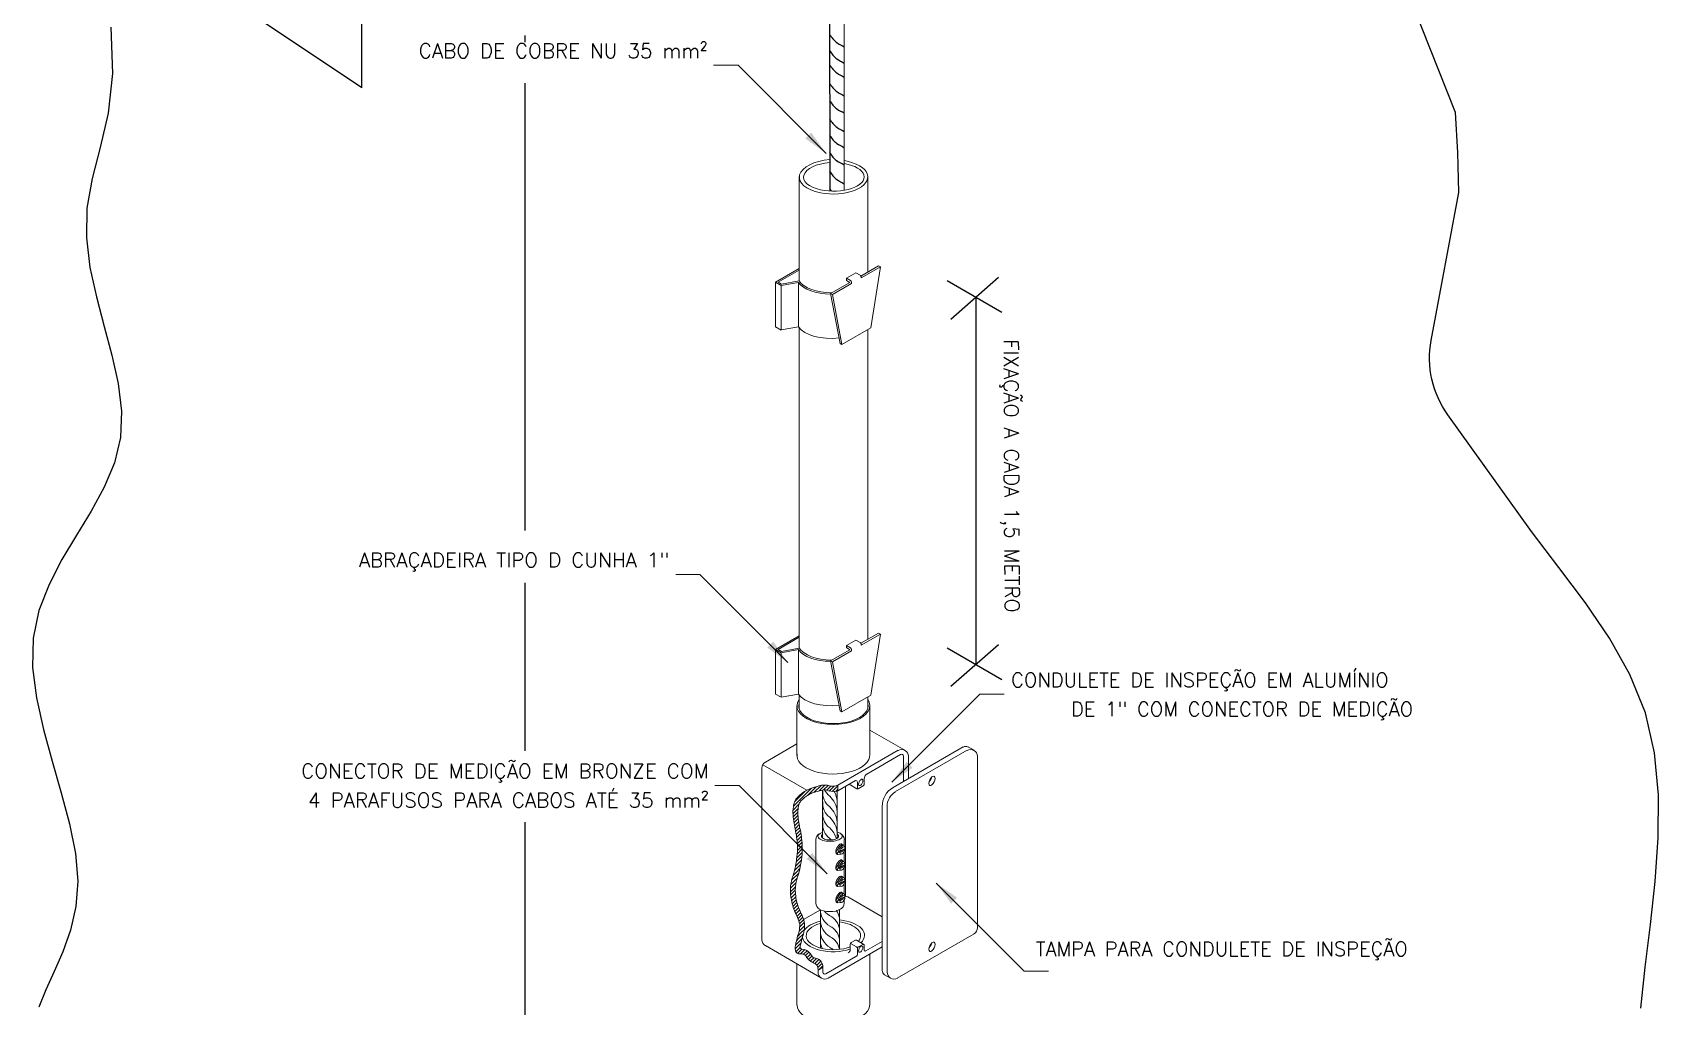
# Model space of a CAD drawing. Header units: millimetres. Extents: x 4236 to 4463, y 1839 to 1973.
# Drawn here: x 4334.22 to 4346.76, y 1877.32 to 1884.84 of the extents above; entities that cross this region are included whole.
import ezdxf
from ezdxf.enums import TextEntityAlignment as Align

# ---------------------------------------------------------------- set-up
doc = ezdxf.new("R2010")
doc.units = ezdxf.units.MM
for name, color, linetype in [('C01', 1, 'Continuous'), ('C02', 42, 'Continuous'), ('C025', 42, 'Continuous'), ('C03', 7, 'Continuous')]:
    doc.layers.add(name, color=color, linetype=linetype)
doc.styles.add('80CL', font='romans.shx', dxfattribs={"height": 2})
pattern_1 = [(45, (4351.302305, 1862.902506), (-0.013258252, 0.013258252), [])]

msp = doc.modelspace()

# ---------------------------------------------------------------- hatches: boundary and pattern name
at = {"layer": 'C01', "lineweight": 0}
h = msp.add_hatch(dxfattribs=at)
h.set_pattern_fill('ANSI31', color=256, scale=0.15, style=0)
h.set_pattern_definition(pattern_1)
h.paths.add_polyline_path([(4340.192, 1878.991), (4340.191, 1878.991), (4340.183, 1878.986), (4340.174, 1878.981), (4340.166, 1878.976), (4340.158, 1878.97), (4340.151, 1878.964), (4340.143, 1878.958), (4340.135, 1878.952), (4340.128, 1878.945), (4340.121, 1878.938), (4340.114, 1878.93), (4340.107, 1878.921), (4340.102, 1878.912), (4340.097, 1878.901), (4340.092, 1878.89), (4340.089, 1878.877), (4340.087, 1878.863), (4340.085, 1878.848), (4340.084, 1878.833), (4340.084, 1878.817), (4340.085, 1878.801), (4340.086, 1878.785), (4340.087, 1878.769), (4340.09, 1878.752), (4340.092, 1878.737), (4340.095, 1878.721), (4340.098, 1878.705), (4340.101, 1878.69), (4340.104, 1878.674), (4340.107, 1878.659), (4340.11, 1878.644), (4340.112, 1878.629), (4340.114, 1878.613), (4340.116, 1878.598), (4340.117, 1878.582), (4340.118, 1878.566), (4340.119, 1878.549), (4340.119, 1878.532), (4340.118, 1878.515), (4340.117, 1878.497), (4340.115, 1878.478), (4340.112, 1878.46), (4340.11, 1878.441), (4340.107, 1878.423), (4340.103, 1878.406), (4340.1, 1878.389), (4340.096, 1878.374), (4340.093, 1878.362), (4340.131, 1878.362), (4340.132, 1878.365), (4340.136, 1878.381), (4340.14, 1878.398), (4340.143, 1878.416), (4340.147, 1878.435), (4340.15, 1878.455), (4340.152, 1878.474), (4340.154, 1878.494), (4340.155, 1878.513), (4340.156, 1878.531), (4340.156, 1878.55), (4340.156, 1878.567), (4340.155, 1878.585), (4340.153, 1878.601), (4340.151, 1878.618), (4340.149, 1878.634), (4340.146, 1878.65), (4340.144, 1878.666), (4340.141, 1878.682), (4340.138, 1878.697), (4340.135, 1878.712), (4340.132, 1878.728), (4340.129, 1878.743), (4340.127, 1878.758), (4340.125, 1878.773), (4340.123, 1878.788), (4340.122, 1878.803), (4340.122, 1878.818), (4340.122, 1878.832), (4340.123, 1878.845), (4340.124, 1878.858), (4340.126, 1878.869), (4340.128, 1878.878), (4340.131, 1878.886), (4340.135, 1878.894), (4340.139, 1878.9), (4340.143, 1878.906), (4340.148, 1878.912), (4340.154, 1878.918), (4340.16, 1878.923), (4340.167, 1878.929), (4340.174, 1878.935), (4340.181, 1878.94), (4340.188, 1878.945), (4340.195, 1878.95), (4340.202, 1878.954), (4340.209, 1878.958), (4340.217, 1878.962), (4340.225, 1878.966), (4340.233, 1878.97), (4340.242, 1878.973), (4340.252, 1878.976), (4340.261, 1878.979), (4340.271, 1878.982), (4340.281, 1878.985), (4340.292, 1878.988), (4340.296, 1878.989), (4340.302, 1878.99), (4340.311, 1878.992), (4340.319, 1878.993), (4340.327, 1878.994), (4340.334, 1878.993), (4340.343, 1878.992), (4340.353, 1878.989), (4340.358, 1878.987, 0.179506), (4340.431, 1878.987), (4340.431, 1879.03, -0.165926), (4340.365, 1879.025), (4340.365, 1879.025), (4340.351, 1879.029), (4340.338, 1879.031), (4340.326, 1879.031), (4340.315, 1879.03), (4340.304, 1879.029), (4340.294, 1879.027), (4340.283, 1879.024), (4340.272, 1879.021), (4340.261, 1879.018), (4340.25, 1879.015), (4340.24, 1879.012), (4340.229, 1879.008), (4340.219, 1879.004), (4340.209, 1879), (4340.2, 1878.996)])
h = msp.add_hatch(dxfattribs=at)
h.set_pattern_fill('ANSI31', color=256, scale=0.15, style=0)
h.set_pattern_definition(pattern_1)
h.paths.add_polyline_path([(4340.131, 1878.362), (4340.093, 1878.362), (4340.092, 1878.36), (4340.088, 1878.347), (4340.085, 1878.334), (4340.081, 1878.323), (4340.078, 1878.312), (4340.075, 1878.301), (4340.072, 1878.29), (4340.069, 1878.278), (4340.068, 1878.266), (4340.066, 1878.253), (4340.065, 1878.24), (4340.065, 1878.227), (4340.065, 1878.213), (4340.065, 1878.199), (4340.066, 1878.185), (4340.067, 1878.171), (4340.069, 1878.157), (4340.072, 1878.143), (4340.074, 1878.129), (4340.078, 1878.115), (4340.082, 1878.101), (4340.086, 1878.087), (4340.091, 1878.074), (4340.096, 1878.061), (4340.102, 1878.048), (4340.108, 1878.035), (4340.114, 1878.022), (4340.12, 1878.009), (4340.125, 1877.996), (4340.13, 1877.984), (4340.133, 1877.971), (4340.136, 1877.958), (4340.136, 1877.944), (4340.135, 1877.931), (4340.134, 1877.917), (4340.131, 1877.904), (4340.129, 1877.896), (4340.168, 1877.896), (4340.168, 1877.896), (4340.171, 1877.911), (4340.173, 1877.927), (4340.174, 1877.944), (4340.173, 1877.962), (4340.17, 1877.979), (4340.166, 1877.993), (4340.166, 1877.995), (4340.16, 1878.01), (4340.154, 1878.024), (4340.148, 1878.038), (4340.142, 1878.051), (4340.136, 1878.063), (4340.131, 1878.075), (4340.126, 1878.087), (4340.121, 1878.099), (4340.118, 1878.112), (4340.114, 1878.124), (4340.111, 1878.137), (4340.109, 1878.149), (4340.106, 1878.162), (4340.105, 1878.175), (4340.103, 1878.188), (4340.103, 1878.201), (4340.102, 1878.214), (4340.102, 1878.226), (4340.103, 1878.238), (4340.103, 1878.25), (4340.105, 1878.261), (4340.106, 1878.271), (4340.108, 1878.281), (4340.111, 1878.291), (4340.114, 1878.301), (4340.117, 1878.312), (4340.12, 1878.323), (4340.124, 1878.336), (4340.128, 1878.35)])
h = msp.add_hatch(dxfattribs=at)
h.set_pattern_fill('ANSI31', color=256, scale=0.15, style=0)
h.set_pattern_definition(pattern_1)
h.paths.add_polyline_path([(4340.153, 1877.844), (4340.115, 1877.848), (4340.113, 1877.838), (4340.11, 1877.826), (4340.107, 1877.814), (4340.105, 1877.803), (4340.103, 1877.793), (4340.102, 1877.783), (4340.102, 1877.773), (4340.102, 1877.77), (4340.141, 1877.774, -0.151546), (4340.14, 1877.783), (4340.14, 1877.788), (4340.142, 1877.797), (4340.144, 1877.807), (4340.146, 1877.817), (4340.149, 1877.829), (4340.152, 1877.841)])
h = msp.add_hatch(dxfattribs=at)
h.set_pattern_fill('ANSI31', color=256, scale=0.15, style=0)
h.set_pattern_definition(pattern_1)
h.paths.add_polyline_path([(4340.153, 1877.844), (4340.156, 1877.853), (4340.16, 1877.867), (4340.164, 1877.881), (4340.168, 1877.896), (4340.129, 1877.896), (4340.128, 1877.89), (4340.124, 1877.877), (4340.12, 1877.864), (4340.116, 1877.851), (4340.115, 1877.848)])
h = msp.add_hatch(dxfattribs=at)
h.set_pattern_fill('ANSI31', color=256, scale=0.15, style=0)
h.set_pattern_definition(pattern_1)
h.paths.add_polyline_path([(4340.141, 1877.774), (4340.102, 1877.77), (4340.102, 1877.765), (4340.103, 1877.758), (4340.104, 1877.751), (4340.106, 1877.745), (4340.109, 1877.741), (4340.113, 1877.737), (4340.117, 1877.734), (4340.122, 1877.731), (4340.127, 1877.73), (4340.133, 1877.729), (4340.14, 1877.729), (4340.147, 1877.729), (4340.154, 1877.728), (4340.161, 1877.727), (4340.169, 1877.724), (4340.176, 1877.72), (4340.183, 1877.713), (4340.186, 1877.709, 0.009996), (4340.188, 1877.706), (4340.214, 1877.734, 0.201221), (4340.153, 1877.766, -0.272287)])
h = msp.add_hatch(dxfattribs=at)
h.set_pattern_fill('ANSI31', color=256, scale=0.15, style=0)
h.set_pattern_definition(pattern_1)
h.paths.add_polyline_path([(4340.245, 1877.658, -0.364199), (4340.278, 1877.604), (4340.315, 1877.626, 0.367718), (4340.264, 1877.693, -0.282329), (4340.219, 1877.728, 0.023274), (4340.214, 1877.734), (4340.188, 1877.706, 0.20013), (4340.241, 1877.66, -0.021783)])

# ---------------------------------------------------------------- linework, layer by layer
at = {"layer": 'C01'}
for p, q in [((4341.669, 1882.948), (4341.302, 1882.624)), ((4341.696, 1882.678), (4341.273, 1882.922)), ((4341.494, 1882.794), (4341.494, 1879.96)), ((4341.696, 1879.844), (4341.273, 1880.088)), ((4341.669, 1880.114), (4341.302, 1879.791))]:
    msp.add_line(p, q, dxfattribs=at)
at = {"layer": 'C01', "lineweight": 0}
for p, q in [((4340.431, 1879.03), (4340.431, 1878.987)), ((4340.416, 1878.06), (4340.422, 1878.062)), ((4340.278, 1877.604), (4340.315, 1877.626))]:
    msp.add_line(p, q, dxfattribs=at)
at = {"layer": 'C01'}
msp.add_lwpolyline([(4346.626, 1877.309), (4346.66, 1877.626), (4346.7, 1877.954), (4346.737, 1878.288), (4346.76, 1878.624), (4346.762, 1878.956), (4346.732, 1879.279), (4346.661, 1879.589), (4346.542, 1879.883), (4346.385, 1880.163), (4346.198, 1880.437), (4345.994, 1880.71), (4345.783, 1880.987), (4345.137, 1881.887, -0.204592), (4345.008, 1882.462), (4345.221, 1883.603), (4345.213, 1883.91), (4345.197, 1884.22), (4344.242, 1886.626)], format="xyb", dxfattribs=at)
msp.add_lwpolyline([(4334.821, 1884.878), (4334.833, 1884.52), (4334.799, 1884.215), (4334.739, 1883.95), (4334.678, 1883.711), (4334.636, 1883.483), (4334.632, 1883.254), (4334.66, 1883.025), (4334.71, 1882.797), (4334.769, 1882.57), (4334.828, 1882.347), (4334.877, 1882.128), (4334.903, 1881.916), (4334.896, 1881.712), (4334.849, 1881.517), (4334.769, 1881.329), (4334.668, 1881.144), (4334.556, 1880.959), (4334.444, 1880.772), (4334.344, 1880.579), (4334.266, 1880.378), (4334.221, 1880.165), (4334.217, 1879.939), (4334.246, 1879.703), (4334.3, 1879.46), (4334.367, 1879.214), (4334.438, 1878.97), (4334.501, 1878.732), (4334.548, 1878.504), (4334.567, 1878.29), (4334.552, 1878.093), (4334.51, 1877.911), (4334.45, 1877.745), (4334.383, 1877.592), (4334.318, 1877.45), (4334.266, 1877.318)], dxfattribs=at)
at = {"layer": 'C01', "lineweight": 0}
for points in [[(4340.366, 1879.024), (4340.365, 1879.025), (4340.351, 1879.029), (4340.338, 1879.031), (4340.326, 1879.031), (4340.315, 1879.03), (4340.304, 1879.029), (4340.294, 1879.027), (4340.283, 1879.024), (4340.272, 1879.021), (4340.261, 1879.018), (4340.25, 1879.015), (4340.24, 1879.012), (4340.229, 1879.008), (4340.219, 1879.004), (4340.209, 1879), (4340.2, 1878.996), (4340.191, 1878.991), (4340.183, 1878.986), (4340.174, 1878.981), (4340.166, 1878.976), (4340.158, 1878.97), (4340.151, 1878.964), (4340.143, 1878.958), (4340.135, 1878.952), (4340.128, 1878.945), (4340.121, 1878.938), (4340.114, 1878.93), (4340.107, 1878.921), (4340.102, 1878.912), (4340.097, 1878.901), (4340.092, 1878.89), (4340.089, 1878.877), (4340.087, 1878.863), (4340.085, 1878.848), (4340.084, 1878.833), (4340.084, 1878.817), (4340.085, 1878.801), (4340.086, 1878.785), (4340.087, 1878.769), (4340.09, 1878.752), (4340.092, 1878.737), (4340.095, 1878.721), (4340.098, 1878.705), (4340.101, 1878.69), (4340.104, 1878.674), (4340.107, 1878.659), (4340.11, 1878.644), (4340.112, 1878.629), (4340.114, 1878.613), (4340.116, 1878.598), (4340.117, 1878.582), (4340.118, 1878.566), (4340.119, 1878.549), (4340.119, 1878.532), (4340.118, 1878.515), (4340.117, 1878.497), (4340.115, 1878.478), (4340.112, 1878.46), (4340.11, 1878.441), (4340.107, 1878.423), (4340.103, 1878.406), (4340.1, 1878.389), (4340.096, 1878.374), (4340.092, 1878.36), (4340.088, 1878.347), (4340.085, 1878.334), (4340.081, 1878.323), (4340.078, 1878.312), (4340.075, 1878.301), (4340.072, 1878.29), (4340.069, 1878.278), (4340.068, 1878.266), (4340.066, 1878.253), (4340.065, 1878.24), (4340.065, 1878.227), (4340.065, 1878.213), (4340.065, 1878.199), (4340.066, 1878.185), (4340.067, 1878.171), (4340.069, 1878.157), (4340.072, 1878.143), (4340.074, 1878.129), (4340.078, 1878.115), (4340.082, 1878.101), (4340.086, 1878.087), (4340.091, 1878.074), (4340.096, 1878.061), (4340.102, 1878.048), (4340.108, 1878.035), (4340.114, 1878.022), (4340.12, 1878.009), (4340.125, 1877.996), (4340.13, 1877.984), (4340.133, 1877.971), (4340.136, 1877.958), (4340.136, 1877.944), (4340.135, 1877.931), (4340.134, 1877.917), (4340.131, 1877.904), (4340.128, 1877.89), (4340.124, 1877.877), (4340.12, 1877.864), (4340.116, 1877.851), (4340.113, 1877.838), (4340.11, 1877.826), (4340.107, 1877.814), (4340.105, 1877.803), (4340.103, 1877.793), (4340.102, 1877.783), (4340.102, 1877.773), (4340.102, 1877.765), (4340.103, 1877.758), (4340.104, 1877.751), (4340.106, 1877.745), (4340.109, 1877.741), (4340.113, 1877.737), (4340.117, 1877.734), (4340.122, 1877.731), (4340.127, 1877.73), (4340.133, 1877.729), (4340.14, 1877.729), (4340.147, 1877.729), (4340.154, 1877.728), (4340.161, 1877.727), (4340.169, 1877.724), (4340.176, 1877.72), (4340.183, 1877.713), (4340.186, 1877.709)], [(4340.358, 1878.987), (4340.353, 1878.989), (4340.343, 1878.992), (4340.334, 1878.993), (4340.327, 1878.994), (4340.319, 1878.993), (4340.311, 1878.992), (4340.302, 1878.99), (4340.292, 1878.988), (4340.281, 1878.985), (4340.271, 1878.982), (4340.261, 1878.979), (4340.252, 1878.976), (4340.242, 1878.973), (4340.233, 1878.97), (4340.225, 1878.966), (4340.217, 1878.962), (4340.209, 1878.958), (4340.202, 1878.954), (4340.195, 1878.95), (4340.188, 1878.945), (4340.181, 1878.94), (4340.174, 1878.935), (4340.167, 1878.929), (4340.16, 1878.923), (4340.154, 1878.918), (4340.148, 1878.912), (4340.143, 1878.906), (4340.139, 1878.9), (4340.135, 1878.894), (4340.131, 1878.886), (4340.128, 1878.878), (4340.126, 1878.869), (4340.124, 1878.858), (4340.123, 1878.845), (4340.122, 1878.832), (4340.122, 1878.818), (4340.122, 1878.803), (4340.123, 1878.788), (4340.125, 1878.773), (4340.127, 1878.758), (4340.129, 1878.743), (4340.132, 1878.728), (4340.135, 1878.712), (4340.138, 1878.697), (4340.141, 1878.682), (4340.144, 1878.666), (4340.146, 1878.65), (4340.149, 1878.634), (4340.151, 1878.618), (4340.153, 1878.601), (4340.155, 1878.585), (4340.156, 1878.567), (4340.156, 1878.55), (4340.156, 1878.531), (4340.155, 1878.513), (4340.154, 1878.494), (4340.152, 1878.474), (4340.15, 1878.455), (4340.147, 1878.435), (4340.143, 1878.416), (4340.14, 1878.398), (4340.136, 1878.381), (4340.132, 1878.365), (4340.128, 1878.35), (4340.124, 1878.336), (4340.12, 1878.323), (4340.117, 1878.312), (4340.114, 1878.301), (4340.111, 1878.291), (4340.108, 1878.281), (4340.106, 1878.271), (4340.105, 1878.261), (4340.103, 1878.25), (4340.103, 1878.238), (4340.102, 1878.226), (4340.102, 1878.214), (4340.103, 1878.201), (4340.103, 1878.188), (4340.105, 1878.175), (4340.106, 1878.162), (4340.109, 1878.149), (4340.111, 1878.137), (4340.114, 1878.124), (4340.118, 1878.112), (4340.121, 1878.099), (4340.126, 1878.087), (4340.131, 1878.075), (4340.136, 1878.063), (4340.142, 1878.051), (4340.148, 1878.038), (4340.154, 1878.024), (4340.16, 1878.01), (4340.166, 1877.995), (4340.17, 1877.979), (4340.173, 1877.962), (4340.174, 1877.944), (4340.173, 1877.927), (4340.171, 1877.911), (4340.168, 1877.896), (4340.164, 1877.881), (4340.16, 1877.867), (4340.156, 1877.853), (4340.152, 1877.841), (4340.149, 1877.829), (4340.146, 1877.817), (4340.144, 1877.807), (4340.142, 1877.797), (4340.14, 1877.788), (4340.14, 1877.783)]]:
    msp.add_lwpolyline(points, dxfattribs=at)
for centre, radius, start, end in [((4340.291, 1883.714), 0.19, 45.0135, 46.6951), ((4340.449, 1878.972), 0.136, 175.2874, 233.1387), ((4340.449, 1879.054), 0.136, 206.2478, 233.1387), ((4340.395, 1879.085), 0.104, 249.5501, 290.2563), ((4340.39, 1879.123), 0.102, 256.0686, 293.7528), ((4340.237, 1878.807), 0.19, 6.1981, 46.6951), ((4340.237, 1878.887), 0.19, 6.1981, 29.4051), ((4340.449, 1878.891), 0.136, 175.2874, 233.1387), ((4340.449, 1878.809), 0.136, 175.2874, 233.1387), ((4340.237, 1878.725), 0.19, 6.1981, 46.6951), ((4340.449, 1878.728), 0.136, 175.2874, 233.1387), ((4340.237, 1878.644), 0.19, 6.1981, 46.6951), ((4340.237, 1878.562), 0.19, 16.7956, 46.6951), ((4340.237, 1878.481), 0.19, 42.2486, 46.6951), ((4340.44, 1878.067), 0.144, 180, 240.8925), ((4340.44, 1878.148), 0.144, 218.1832, 240.8925), ((4340.312, 1877.982), 0.133, 10.504, 37.563), ((4340.44, 1877.987), 0.144, 180, 240.8925), ((4340.312, 1877.901), 0.133, 10.504, 64.395), ((4340.312, 1877.821), 0.133, 10.504, 64.395), ((4340.44, 1877.904), 0.144, 180, 240.8925), ((4340.44, 1877.83), 0.144, 180, 204.6487), ((4340.312, 1877.741), 0.133, 10.504, 64.395), ((4340.154, 1877.78), 0.0144, 169.951, 265.0677), ((4340.146, 1877.677), 0.0892, 34.4772, 85.319), ((4340.27, 1877.747), 0.0916, 204.445, 254.6711), ((4340.27, 1877.747), 0.0541, 200.8029, 263.8665), ((4340.25, 1877.629), 0.0651, 357.0861, 77.8436), ((4340.312, 1877.657), 0.133, 50.7397, 64.395), ((4340.229, 1877.612), 0.0489, 350.7956, 75.8334)]:
    msp.add_arc(centre, radius, start, end, dxfattribs=at)
for centre, major_axis, ratio, start_param, end_param in [((4340.443, 1878.537), (-0.0245, -0.0356), 0.277631, 3.162124, 5.920702), ((4340.454, 1878.531), (-0.0246, -0.0355), 0.281547, 3.158868, 6.283185), ((4340.443, 1878.413), (-0.0245, -0.0356), 0.277631, 3.162124, 5.920702), ((4340.454, 1878.407), (-0.0246, -0.0355), 0.281547, 3.158868, 6.283185), ((4340.443, 1878.289), (-0.0245, -0.0356), 0.277631, 3.162124, 5.920702), ((4340.454, 1878.283), (-0.0246, -0.0355), 0.281547, 3.158868, 6.283185), ((4340.443, 1878.165), (-0.0245, -0.0356), 0.277631, 3.162124, 5.920702), ((4340.454, 1878.158), (-0.0246, -0.0355), 0.281547, 3.158868, 6.283185)]:
    msp.add_ellipse(centre, major_axis=major_axis, ratio=ratio, start_param=start_param, end_param=end_param, dxfattribs=at)
at = {"layer": 'C01'}
for points in [[(4340.367, 1884.822), (4340.383, 1884.798), (4340.413, 1884.756), (4340.462, 1884.738), (4340.48, 1884.727)], [(4340.367, 1884.697), (4340.383, 1884.673), (4340.413, 1884.631), (4340.462, 1884.613), (4340.48, 1884.601)], [(4340.367, 1884.588), (4340.383, 1884.564), (4340.413, 1884.522), (4340.462, 1884.504), (4340.48, 1884.492)], [(4340.367, 1884.444), (4340.383, 1884.42), (4340.413, 1884.378), (4340.462, 1884.36), (4340.48, 1884.348)], [(4340.367, 1884.311), (4340.383, 1884.287), (4340.413, 1884.245), (4340.462, 1884.227), (4340.48, 1884.216)], [(4340.367, 1884.169), (4340.383, 1884.145), (4340.413, 1884.103), (4340.462, 1884.085), (4340.48, 1884.073)], [(4340.367, 1884.043), (4340.383, 1884.02), (4340.413, 1883.978), (4340.462, 1883.96), (4340.48, 1883.948)], [(4340.367, 1883.91), (4340.383, 1883.886), (4340.413, 1883.844), (4340.462, 1883.826), (4340.48, 1883.815)], [(4340.367, 1883.766), (4340.383, 1883.742), (4340.413, 1883.7), (4340.462, 1883.682), (4340.48, 1883.67)]]:
    msp.add_open_spline(points, degree=3, knots=[0, 0, 0, 0, 0.05536196, 0.0999282, 0.0999282, 0.0999282, 0.0999282], dxfattribs=at)
msp.add_open_spline([(4340.367, 1883.633), (4340.372, 1883.626), (4340.376, 1883.62), (4340.381, 1883.614)], degree=3, dxfattribs=at)
at = {"layer": 'C02'}
msp.add_line((4340.36, 1888.373), (4340.368, 1883.617), dxfattribs=at)
at = {"layer": 'C02', "lineweight": 0}
for p, q in [((4340.48, 1883.624), (4340.48, 1888.268)), ((4340.368, 1883.617), (4340.368, 1883.903)), ((4340.133, 1883.726), (4340.133, 1882.92)), ((4340.661, 1883.723), (4340.661, 1882.989)), ((4340.661, 1883.409), (4340.661, 1882.989)), ((4340.133, 1882.559), (4340.133, 1881.599)), ((4340.661, 1882.545), (4340.661, 1881.067)), ((4340.133, 1881.599), (4340.133, 1880.085)), ((4340.661, 1881.585), (4340.661, 1880.155)), ((4340.133, 1881.226), (4340.133, 1880.295)), ((4340.131, 1879.728), (4340.131, 1879.621)), ((4340.661, 1879.711), (4340.661, 1879.621)), ((4341.525, 1879.731), (4341.713, 1879.731)), ((4340.313, 1878.622), (4340.313, 1878.992)), ((4340.426, 1878.621), (4340.426, 1878.985)), ((4340.26, 1878.611), (4340.26, 1878.119)), ((4340.26, 1878.611), (4340.26, 1878.117)), ((4340.457, 1878.577), (4340.456, 1878.568)), ((4340.468, 1878.572), (4340.467, 1878.562)), ((4340.478, 1878.566), (4340.484, 1878.551)), ((4340.48, 1878.611), (4340.48, 1878.562)), ((4340.416, 1878.512), (4340.418, 1878.513)), ((4340.419, 1878.501), (4340.428, 1878.507)), ((4340.429, 1878.495), (4340.452, 1878.498)), ((4340.439, 1878.513), (4340.478, 1878.536)), ((4340.439, 1878.513), (4340.44, 1878.524)), ((4340.446, 1878.509), (4340.439, 1878.513)), ((4340.447, 1878.519), (4340.44, 1878.524)), ((4340.446, 1878.509), (4340.486, 1878.532)), ((4340.447, 1878.519), (4340.487, 1878.542)), ((4340.457, 1878.453), (4340.456, 1878.444)), ((4340.468, 1878.448), (4340.467, 1878.438)), ((4340.486, 1878.532), (4340.477, 1878.537)), ((4340.478, 1878.442), (4340.484, 1878.427)), ((4340.48, 1878.538), (4340.48, 1878.535)), ((4340.48, 1878.517), (4340.48, 1878.438)), ((4340.416, 1878.388), (4340.418, 1878.388)), ((4340.419, 1878.377), (4340.428, 1878.382)), ((4340.429, 1878.371), (4340.452, 1878.374)), ((4340.439, 1878.389), (4340.478, 1878.412)), ((4340.439, 1878.389), (4340.44, 1878.4)), ((4340.446, 1878.385), (4340.439, 1878.389)), ((4340.447, 1878.395), (4340.44, 1878.4)), ((4340.446, 1878.385), (4340.486, 1878.408)), ((4340.447, 1878.395), (4340.487, 1878.418)), ((4340.457, 1878.329), (4340.456, 1878.32)), ((4340.468, 1878.324), (4340.467, 1878.314)), ((4340.478, 1878.412), (4340.478, 1878.413)), ((4340.486, 1878.408), (4340.478, 1878.412)), ((4340.478, 1878.318), (4340.484, 1878.302)), ((4340.48, 1878.414), (4340.48, 1878.411)), ((4340.48, 1878.393), (4340.48, 1878.314)), ((4340.416, 1878.263), (4340.418, 1878.264)), ((4340.419, 1878.253), (4340.428, 1878.258)), ((4340.429, 1878.247), (4340.452, 1878.25)), ((4340.439, 1878.265), (4340.478, 1878.288)), ((4340.439, 1878.265), (4340.44, 1878.275)), ((4340.446, 1878.261), (4340.439, 1878.265)), ((4340.447, 1878.271), (4340.44, 1878.275)), ((4340.446, 1878.261), (4340.486, 1878.283)), ((4340.447, 1878.271), (4340.487, 1878.294)), ((4340.457, 1878.205), (4340.456, 1878.196)), ((4340.468, 1878.199), (4340.467, 1878.19)), ((4340.478, 1878.288), (4340.478, 1878.289)), ((4340.486, 1878.283), (4340.478, 1878.288)), ((4340.478, 1878.194), (4340.484, 1878.178)), ((4340.48, 1878.29), (4340.48, 1878.287)), ((4340.48, 1878.269), (4340.48, 1878.19)), ((4340.296, 1877.773), (4340.296, 1878.069)), ((4340.416, 1878.139), (4340.418, 1878.14)), ((4340.419, 1878.129), (4340.428, 1878.134)), ((4340.429, 1878.123), (4340.452, 1878.126)), ((4340.439, 1878.141), (4340.478, 1878.164)), ((4340.439, 1878.141), (4340.44, 1878.151)), ((4340.446, 1878.137), (4340.439, 1878.141)), ((4340.447, 1878.147), (4340.44, 1878.151)), ((4340.444, 1877.763), (4340.444, 1878.07)), ((4340.446, 1878.137), (4340.486, 1878.159)), ((4340.447, 1878.147), (4340.487, 1878.17)), ((4340.478, 1878.164), (4340.478, 1878.165)), ((4340.486, 1878.159), (4340.478, 1878.164)), ((4340.48, 1878.166), (4340.48, 1878.163)), ((4340.48, 1878.145), (4340.48, 1878.119))]:
    msp.add_line(p, q, dxfattribs=at)
at = {"layer": 'C02', "lineweight": 0, "ltscale": 1.6}
for p, q in [((4339.66, 1884.584), (4339.472, 1884.584)), ((4339.66, 1884.584), (4339.472, 1884.584)), ((4340.339, 1883.904), (4339.66, 1884.584)), ((4339.366, 1880.655), (4339.179, 1880.655)), ((4339.366, 1880.655), (4339.179, 1880.655)), ((4339.366, 1880.655), (4339.179, 1880.655)), ((4340.045, 1879.976), (4339.366, 1880.655)), ((4340.846, 1879.052), (4341.525, 1879.731)), ((4341.525, 1879.731), (4341.713, 1879.731)), ((4339.669, 1879.027), (4339.482, 1879.027)), ((4340.349, 1878.347), (4339.669, 1879.027)), ((4341.189, 1878.275), (4341.869, 1877.596)), ((4341.869, 1877.596), (4342.056, 1877.596))]:
    msp.add_line(p, q, dxfattribs=at)
at = {"layer": 'C02', "lineweight": 0}
for centre, radius, start, end in [((4340.313, 1878.609), 0.0533, 119.1143, 177.89), ((4340.427, 1878.609), 0.0533, 2.11, 60.8857), ((4340.314, 1878.122), 0.0539, 182.2741, 240.2396), ((4340.427, 1878.121), 0.0532, 294.9716, 357.9174)]:
    msp.add_arc(centre, radius, start, end, dxfattribs=at)
for centre, major_axis, ratio, start_param, end_param in [((4340.397, 1883.726), (0.264, 0.008), 0.502074, 1.668357, 4.303649), ((4340.397, 1883.726), (0.232, 0.008), 0.474899, 1.683863, 4.245627), ((4340.37, 1878.636), (-0.0946, -0.0006), 0.412811, 5.350077, 10.356809), ((4340.37, 1878.636), (-0.0666, 0), 0.424722, 5.71745, 9.974406), ((4340.442, 1878.537), (-0.0187, -0.0395), 0.494882, 2.902278, 6.507005), ((4340.467, 1878.526), (-0.0153, -0.0267), 0.500279, 2.496756, 5.215581), ((4340.442, 1878.537), (-0.0187, -0.0395), 0.494882, 2.545933, 2.723899), ((4340.442, 1878.413), (-0.0187, -0.0395), 0.494882, 2.902278, 6.507005), ((4340.467, 1878.526), (-0.0153, -0.0267), 0.500279, -0.644673, 2.073751), ((4340.467, 1878.401), (-0.0153, -0.0267), 0.500279, 2.496756, 5.215581), ((4340.442, 1878.413), (-0.0187, -0.0395), 0.494882, 2.545933, 2.723899), ((4340.442, 1878.289), (-0.0187, -0.0395), 0.494882, 2.902278, 6.507005), ((4340.467, 1878.401), (-0.0153, -0.0267), 0.500279, -0.644673, 2.073751), ((4340.467, 1878.277), (-0.0153, -0.0267), 0.500279, 2.496756, 5.215581), ((4340.442, 1878.289), (-0.0187, -0.0395), 0.494882, 2.545933, 2.723899), ((4340.442, 1878.164), (-0.0187, -0.0395), 0.494882, 2.902278, 6.507005), ((4340.467, 1878.277), (-0.0153, -0.0267), 0.500279, -0.644673, 2.073751), ((4340.467, 1878.153), (-0.0153, -0.0267), 0.500279, 2.496756, 5.215581), ((4340.442, 1878.164), (-0.0187, -0.0395), 0.494882, 2.545933, 2.723899), ((4340.37, 1878.094), (-0.0946, -0.0006), 0.420146, 0.498874, 2.562797), ((4340.467, 1878.153), (-0.0153, -0.0267), 0.500279, -0.644673, 2.073751), ((4340.396, 1877.869), (-0.24, -0.002), 0.516339, 5.136072, 5.926679), ((4340.396, 1877.869), (-0.21, 0), 0.516339, 5.221021, 8.518571), ((4340.396, 1877.869), (-0.24, -0.002), 0.516339, 2.667734, 4.504714), ((4340.396, 1877.869), (-0.21, 0), 0.516339, 2.735473, 4.475076), ((4340.396, 1877.869), (-0.24, -0.002), 0.516339, 0.094641, 2.132349)]:
    msp.add_ellipse(centre, major_axis=major_axis, ratio=ratio, start_param=start_param, end_param=end_param, dxfattribs=at)
at = {"layer": 'C02', "lineweight": 0, "extrusion": (0, 0, -1)}
for major_axis, ratio, start_param, end_param in [((0.264, 0), 0.500347, 5.033546, 8.245887), ((0.236, 0), 0.464884, 5.073477, 8.295729)]:
    msp.add_ellipse((4340.397, 1883.723), major_axis=major_axis, ratio=ratio, start_param=start_param, end_param=end_param, dxfattribs=at)
at = {"layer": 'C02', "lineweight": 0, "ltscale": 1.6}
for points in [[(4340.225, 1884.065), (4340.179, 1884.02), (4340.339, 1883.904)], [(4339.932, 1880.137), (4339.886, 1880.091), (4340.045, 1879.976)], [(4341.007, 1879.165), (4340.961, 1879.211), (4340.846, 1879.052)], [(4340.188, 1878.461), (4340.233, 1878.507), (4340.349, 1878.347)], [(4341.35, 1878.162), (4341.305, 1878.116), (4341.189, 1878.275)]]:
    msp.add_solid(points, dxfattribs=at)
at = {"layer": 'C025', "lineweight": 0}
for p, q in [((4340.489, 1878.173), (4340.489, 1879.02)), ((4340.166, 1877.993), (4340.296, 1878.067)), ((4340.773, 1878.015), (4340.507, 1878.168))]:
    msp.add_line(p, q, dxfattribs=at)
msp.add_arc((4340.489, 1878.135), 0.0375, 60, 93.349, dxfattribs=at)
at = {"layer": 'C03'}
for p, q in [((4336.758, 1884.41), (4336.758, 1887.456)), ((4336.758, 1884.41), (4334.637, 1885.827)), ((4338.015, 1884.814), (4338.015, 1884.763)), ((4338.015, 1884.447), (4338.015, 1880.995)), ((4338.015, 1880.59), (4338.015, 1879.294)), ((4338.015, 1878.745), (4338.015, 1876.942))]:
    msp.add_line(p, q, dxfattribs=at)
at = {"layer": 'C03', "lineweight": 0}
for p, q in [((4340.133, 1883.016), (4339.949, 1882.91)), ((4340.133, 1883.004), (4339.97, 1882.91)), ((4340.496, 1882.941), (4340.57, 1882.983)), ((4340.602, 1882.966), (4340.57, 1882.983)), ((4340.608, 1882.958), (4340.745, 1883.037)), ((4340.611, 1882.944), (4340.759, 1883.029)), ((4340.611, 1882.944), (4340.611, 1882.949)), ((4340.759, 1883.029), (4340.685, 1882.558)), ((4340.759, 1883.029), (4340.745, 1883.037)), ((4339.949, 1882.91), (4339.949, 1882.567)), ((4339.993, 1882.884), (4339.949, 1882.91)), ((4339.995, 1882.895), (4339.97, 1882.91)), ((4339.993, 1882.884), (4340.127, 1882.909)), ((4339.993, 1882.884), (4339.993, 1882.541)), ((4339.995, 1882.895), (4340.132, 1882.921)), ((4340.127, 1882.909), (4340.127, 1882.567)), ((4340.374, 1882.823), (4340.523, 1882.909)), ((4340.388, 1882.815), (4340.374, 1882.823)), ((4340.374, 1882.823), (4340.448, 1882.438)), ((4340.388, 1882.815), (4340.536, 1882.901)), ((4340.527, 1882.923), (4340.496, 1882.941)), ((4340.496, 1882.924), (4340.496, 1882.941)), ((4340.523, 1882.909), (4340.496, 1882.924)), ((4340.388, 1882.815), (4340.462, 1882.43)), ((4339.993, 1882.541), (4339.949, 1882.567)), ((4339.993, 1882.542), (4340.127, 1882.567)), ((4340.462, 1882.43), (4340.685, 1882.558)), ((4340.462, 1882.43), (4340.448, 1882.438)), ((4340.133, 1880.183), (4339.949, 1880.077)), ((4340.608, 1880.125), (4340.745, 1880.204)), ((4340.611, 1880.11), (4340.759, 1880.196)), ((4340.759, 1880.196), (4340.685, 1879.725)), ((4340.759, 1880.196), (4340.745, 1880.204)), ((4339.949, 1880.077), (4339.949, 1879.733)), ((4339.993, 1880.051), (4339.949, 1880.077)), ((4340.133, 1880.171), (4339.97, 1880.077)), ((4339.995, 1880.062), (4339.97, 1880.077)), ((4339.993, 1880.051), (4340.127, 1880.076)), ((4339.995, 1880.062), (4340.132, 1880.088)), ((4340.127, 1880.076), (4340.127, 1879.733)), ((4340.374, 1879.99), (4340.523, 1880.075)), ((4340.388, 1879.982), (4340.536, 1880.067)), ((4340.496, 1880.107), (4340.57, 1880.15)), ((4340.527, 1880.089), (4340.496, 1880.107)), ((4340.496, 1880.091), (4340.496, 1880.107)), ((4340.523, 1880.075), (4340.496, 1880.091)), ((4340.602, 1880.132), (4340.57, 1880.15)), ((4340.611, 1880.11), (4340.611, 1880.116)), ((4339.993, 1880.051), (4339.993, 1879.708)), ((4340.388, 1879.982), (4340.374, 1879.99)), ((4340.374, 1879.99), (4340.448, 1879.604)), ((4340.388, 1879.982), (4340.462, 1879.596)), ((4339.993, 1879.708), (4339.949, 1879.733)), ((4339.993, 1879.708), (4340.127, 1879.733)), ((4340.462, 1879.596), (4340.685, 1879.725)), ((4340.114, 1879.641), (4340.114, 1879.258)), ((4340.462, 1879.596), (4340.448, 1879.604)), ((4340.677, 1879.645), (4340.677, 1879.262)), ((4340.948, 1879.299), (4340.677, 1879.455)), ((4339.871, 1879.207), (4340.114, 1879.348)), ((4340.857, 1879.012), (4341.398, 1879.325)), ((4341.481, 1879.299), (4341.436, 1879.325)), ((4340.192, 1878.991), (4339.851, 1879.188)), ((4340.431, 1879.03), (4340.896, 1879.299)), ((4340.654, 1879.115), (4340.914, 1879.266)), ((4340.876, 1878.98), (4341.428, 1879.299)), ((4340.937, 1879.058), (4340.937, 1879.253)), ((4340.975, 1879.08), (4340.975, 1879.253)), ((4341.507, 1877.929), (4341.507, 1879.253)), ((4339.844, 1877.837), (4339.844, 1879.162)), ((4340.431, 1878.987), (4340.566, 1879.065)), ((4340.581, 1879.001), (4340.581, 1879.054)), ((4340.634, 1879.039), (4340.634, 1879.078)), ((4340.576, 1879.003), (4340.517, 1879.037)), ((4340.587, 1879.003), (4340.626, 1879.026)), ((4340.773, 1877.6), (4340.773, 1878.866)), ((4340.81, 1877.587), (4340.81, 1878.866)), ((4340.525, 1877.76), (4340.525, 1877.802)), ((4340.574, 1877.782), (4340.527, 1877.809)), ((4340.533, 1877.815), (4340.567, 1877.834)), ((4340.631, 1877.801), (4340.575, 1877.833)), ((4340.589, 1877.782), (4340.623, 1877.802)), ((4340.645, 1877.751), (4340.773, 1877.825)), ((4340.889, 1877.541), (4341.481, 1877.883)), ((4340.304, 1877.541), (4339.871, 1877.792)), ((4340.338, 1877.574), (4340.57, 1877.708)), ((4340.356, 1877.541), (4340.773, 1877.782)), ((4340.581, 1877.727), (4340.581, 1877.769)), ((4340.634, 1877.758), (4340.634, 1877.795)), ((4340.677, 1877.726), (4340.677, 1877.337)), ((4340.114, 1877.651), (4340.114, 1877.333)), ((4340.278, 1877.587), (4340.278, 1877.604)), ((4340.315, 1877.587), (4340.315, 1877.626)), ((4340.836, 1877.541), (4340.791, 1877.567))]:
    msp.add_line(p, q, dxfattribs=at)
for centre, radius, start, end in [((4340.586, 1882.946), 0.0248, 353.8298, 50.7305), ((4340.512, 1882.904), 0.0248, 353.8298, 50.7305), ((4340.512, 1880.07), 0.0248, 353.8298, 50.7305), ((4340.586, 1880.113), 0.0248, 353.8298, 50.7305), ((4340.922, 1879.253), 0.0525, 0, 120), ((4341.417, 1879.292), 0.0375, 60, 120), ((4341.454, 1879.253), 0.0525, 0, 120), ((4339.897, 1879.162), 0.0525, 120, 180), ((4340.922, 1879.253), 0.015, 0, 120), ((4340.57, 1879.054), 0.0112, 0, 120), ((4340.678, 1879.078), 0.0447, 120, 180), ((4340.581, 1879.012), 0.0112, 240, 300), ((4340.619, 1879.039), 0.015, 300, 0), ((4340.941, 1878.866), 0.169, 120, 180), ((4340.941, 1878.866), 0.131, 120, 180), ((4341.454, 1877.929), 0.0525, 300, 0), ((4339.897, 1877.837), 0.0525, 180, 240), ((4340.54, 1877.802), 0.015, 120, 180), ((4340.571, 1877.828), 0.0075, 48.8727, 120), ((4340.626, 1877.795), 0.0075, 0, 120), ((4340.495, 1877.763), 0.0308, 300.1933, 354.3098), ((4340.559, 1877.727), 0.0225, 300, 0), ((4340.581, 1877.795), 0.015, 240, 300), ((4340.566, 1877.769), 0.015, 0, 60), ((4340.596, 1877.769), 0.015, 120, 180), ((4340.641, 1877.758), 0.0075, 180, 300), ((4340.33, 1877.587), 0.0525, 180, 300), ((4340.33, 1877.587), 0.015, 180, 300), ((4340.81, 1877.6), 0.0375, 180, 240), ((4340.863, 1877.587), 0.0525, 180, 300)]:
    msp.add_arc(centre, radius, start, end, dxfattribs=at)
for centre, major_axis, ratio, start_param, end_param in [((4340.376, 1882.953), (-0.264, 0), 0.509483, 0.329863, 1.566094), ((4340.383, 1882.963), (-0.264, 0), 0.509483, 0.313964, 1.566094), ((4340.376, 1882.611), (-0.264, 0), 0.509483, 0.329863, 1.816391), ((4340.376, 1880.12), (-0.264, 0), 0.509483, 0.329863, 1.566094), ((4340.383, 1880.13), (-0.264, 0), 0.509483, 0.313964, 1.566094), ((4340.396, 1879.643), (-0.281, -0.002), 0.516339, 5.928721, 9.760319), ((4340.376, 1879.777), (-0.264, 0), 0.509483, 0.329863, 1.816391), ((4340.396, 1879.643), (-0.268, 0), 0.516339, 6.119902, 9.569814), ((4340.396, 1879.261), (-0.281, -0.002), 0.516339, 6.196955, 9.448604), ((4341.134, 1879.089), (-0.0166, -0.0352), 0.498262, 0.748433, 1.943312), ((4341.134, 1877.809), (-0.0166, -0.0352), 0.498262, 0.748433, 1.943312), ((4340.396, 1877.336), (-0.281, -0.002), 0.516339, 0.016118, 3.165419)]:
    msp.add_ellipse(centre, major_axis=major_axis, ratio=ratio, start_param=start_param, end_param=end_param, dxfattribs=at)
for centre, major_axis in [((4340.607, 1879.051), (-0.0114, -0.0242)), ((4341.156, 1879.063), (-0.0166, -0.0352)), ((4341.156, 1877.783), (-0.0166, -0.0352)), ((4340.607, 1877.765), (-0.0114, -0.0242))]:
    msp.add_ellipse(centre, major_axis=major_axis, ratio=0.491991, dxfattribs=at)

# ---------------------------------------------------------------- texts
at = {"layer": 'C03', "style": '80CL'}
for s, height, p in [('CABO DE COBRE NU 35 mm²', 0.1125, (4339.424, 1884.64)), ('ABRAÇADEIRA TIPO D CUNHA 1"', 0.1125, (4339.13, 1880.711)), ('DE 1" COM CONECTOR DE MEDIÇÃO', 0.11, (4344.869, 1879.562)), ('CONECTOR DE MEDIÇÃO EM BRONZE COM', 0.1125, (4339.433, 1879.083)), ('4 PARAFUSOS PARA CABOS ATÉ 35 mm²', 0.1125, (4339.433, 1878.858))]:
    msp.add_text(s, height=height, dxfattribs=at).set_placement(p, align=Align.RIGHT)
msp.add_text('FIXAÇÃO A CADA 1,5 METRO', height=0.1125, rotation=270.2354, dxfattribs=at).set_placement((4341.71, 1882.469))
for s, p in [('CONDULETE DE INSPEÇÃO EM ALUMÍNIO', (4341.767, 1879.787)), ('TAMPA PARA CONDULETE DE INSPEÇÃO', (4341.957, 1877.712))]:
    msp.add_text(s, height=0.11, dxfattribs=at).set_placement(p)

doc.saveas('drawing.dxf')
